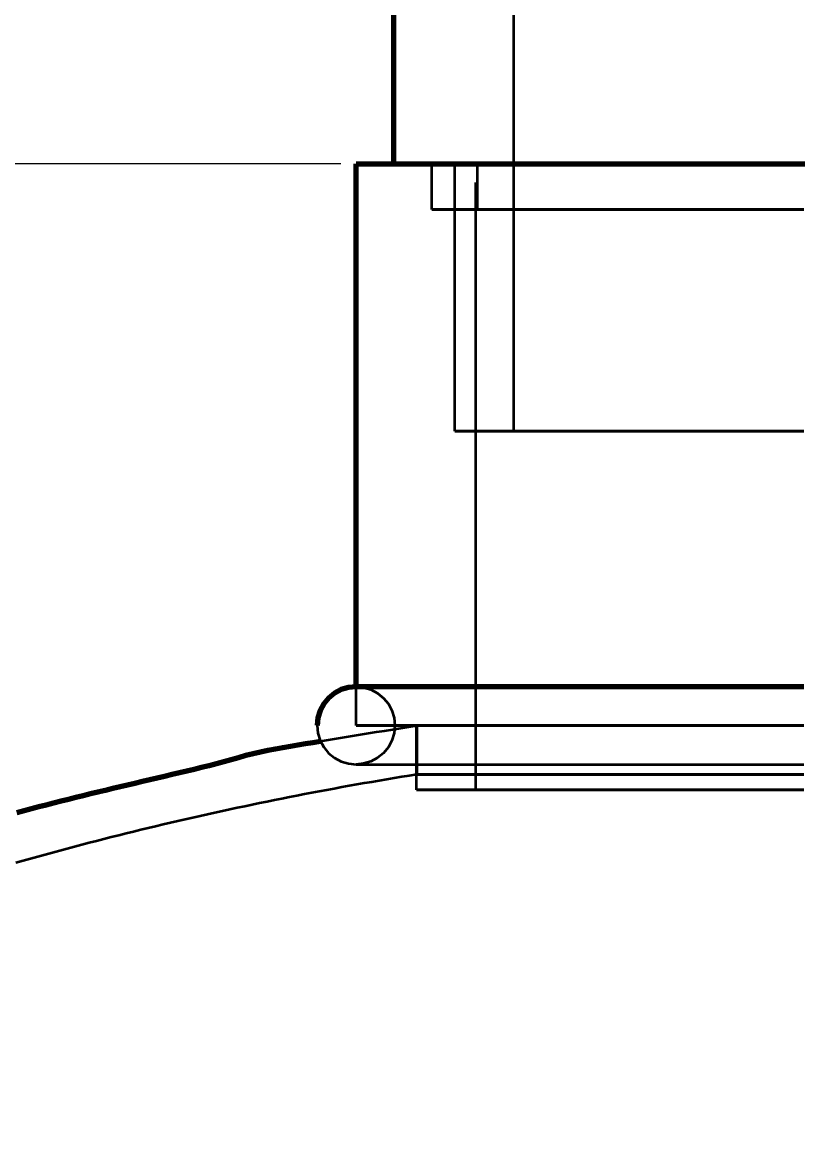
# Model space of a CAD drawing. Header units: millimetres. Extents: x 0 to 2382, y 0 to 420.
# Drawn here: x 156.4 to 161.54, y 298.5 to 305.82 of the extents above; entities that cross this region are included whole.
import ezdxf

# ---------------------------------------------------------------- set-up
doc = ezdxf.new("R2010")
doc.units = ezdxf.units.MM
doc.linetypes.add('IRAM-E-TRAZOS', pattern=[5, 4, -1])
for name, color, linetype, lineweight in [('01-VISIBLE', 7, 'CONTINUOUS', 70), ('02-OCULTA', 4, 'IRAM-E-TRAZOS', 35), ('04-COTA', 3, 'CONTINUOUS', 18)]:
    doc.layers.add(name, color=color, linetype=linetype, lineweight=lineweight)
doc.styles.add('ISO3098', font='isocpeur.ttf')
doc.dimstyles.new('FLAMA-IRAM', dxfattribs={"dimtxt": 3.5, "dimasz": 3.5, "dimexe": 2, "dimexo": 1.5, "dimgap": 1, "dimtad": 1, "dimdec": 1, "dimtxsty": 'ISO3098', "dimblk": 'IRAM_FLECHA', "dimblk1": 'IRAM_FLECHA', "dimblk2": 'IRAM_FLECHA', "dimcen": 2.5, "dimclrd": 256, "dimclre": 256, "dimclrt": 256, "dimazin": 3, "dimtfac": 1, "dimtmove": 0, "dimatfit": 3, "dimlwd": 18, "dimlwe": 18})

# ---------------------------------------------------------------- blocks, each defined once
blk = doc.blocks.new('IRAM_FLECHA')
blk.add_solid([(0, 0), (-1, 0.125), (-1, -0.125)])

msp = doc.modelspace()

# ---------------------------------------------------------------- linework, layer by layer
at = {"layer": '01-VISIBLE'}
for p, q in [((158.85, 304.8869), (158.85, 306.0869)), ((158.6, 301.4429), (158.6, 304.8869))]:
    msp.add_line(p, q, dxfattribs=at)
for points in [[(158.6, 304.8869), (158.6501, 304.8869), (158.7002, 304.8869), (158.7503, 304.8869), (158.8004, 304.8869), (158.8504, 304.8869), (158.9005, 304.8869), (158.9506, 304.8869), (159.0007, 304.8869), (159.0508, 304.8869), (159.1009, 304.8869), (159.151, 304.8869), (159.2011, 304.8869), (159.2511, 304.8869), (159.3012, 304.8869), (159.3513, 304.8869), (159.4014, 304.8869), (159.4515, 304.8869), (159.5016, 304.8869), (159.5517, 304.8869), (159.6018, 304.8869), (159.6518, 304.8869), (159.7019, 304.8869), (159.752, 304.8869), (159.8021, 304.8869), (159.8522, 304.8869), (159.9023, 304.8869), (159.9524, 304.8869), (160.0025, 304.8869), (160.0526, 304.8869), (160.1026, 304.8869), (160.1527, 304.8869), (160.2028, 304.8869), (160.2529, 304.8869), (160.303, 304.8869), (160.3531, 304.8869), (160.4032, 304.8869), (160.4533, 304.8869), (160.5033, 304.8869), (160.5534, 304.8869), (160.6035, 304.8869), (160.6536, 304.8869), (160.7037, 304.8869), (160.7538, 304.8869), (160.8039, 304.8869), (160.854, 304.8869), (160.904, 304.8869), (160.9541, 304.8869), (161.0042, 304.8869), (161.0543, 304.8869), (161.1044, 304.8869), (161.1545, 304.8869), (161.2046, 304.8869), (161.2547, 304.8869), (161.3048, 304.8869), (161.3548, 304.8869), (161.4049, 304.8869), (161.455, 304.8869), (161.5051, 304.8869), (161.5552, 304.8869)], [(158.6, 301.4429), (158.5501, 301.438), (158.502, 301.4234), (158.4578, 301.3998), (158.419, 301.3679), (158.3871, 301.3291), (158.3635, 301.2849), (158.3489, 301.2368), (158.344, 301.1869)], [(161.55, 301.4429), (161.5, 301.4429), (161.45, 301.4429), (161.4, 301.4429), (161.35, 301.4429), (161.3, 301.4429), (161.25, 301.4429), (161.2, 301.4429), (161.15, 301.4429), (161.1, 301.4429), (161.05, 301.4429), (161, 301.4429), (160.95, 301.4429), (160.9, 301.4429), (160.85, 301.4429), (160.8, 301.4429), (160.75, 301.4429), (160.7, 301.4429), (160.65, 301.4429), (160.6, 301.4429), (160.55, 301.4429), (160.5, 301.4429), (160.45, 301.4429), (160.4, 301.4429), (160.35, 301.4429), (160.3, 301.4429), (160.25, 301.4429), (160.2, 301.4429), (160.15, 301.4429), (160.1, 301.4429), (160.05, 301.4429), (160, 301.4429), (159.95, 301.4429), (159.9, 301.4429), (159.85, 301.4429), (159.8, 301.4429), (159.75, 301.4429), (159.7, 301.4429), (159.65, 301.4429), (159.6, 301.4429), (159.55, 301.4429), (159.5, 301.4429), (159.45, 301.4429), (159.4, 301.4429), (159.35, 301.4429), (159.3, 301.4429), (159.25, 301.4429), (159.2, 301.4429), (159.15, 301.4429), (159.1, 301.4429), (159.05, 301.4429), (159, 301.4429), (158.95, 301.4429), (158.9, 301.4429), (158.85, 301.4429), (158.8, 301.4429), (158.75, 301.4429), (158.7, 301.4429), (158.65, 301.4429), (158.6, 301.4429)], [(156.3659, 300.6142), (156.4143, 300.6272), (156.4628, 300.64), (156.5112, 300.6527), (156.5598, 300.6653), (156.6083, 300.6777), (156.6569, 300.69), (156.7055, 300.7022), (156.7542, 300.7143), (156.8029, 300.7263), (156.8515, 300.7381), (156.9003, 300.7499), (156.949, 300.7617), (156.9977, 300.7733), (157.0465, 300.7849), (157.0953, 300.7965), (157.1441, 300.808), (157.1928, 300.8196), (157.2416, 300.8311), (157.2904, 300.8426), (157.3392, 300.8541), (157.388, 300.8657), (157.4367, 300.8773), (157.4855, 300.889), (157.5342, 300.9005), (157.583, 300.9122), (157.6317, 300.9241), (157.6803, 300.9363), (157.7288, 300.9491), (157.777, 300.9626), (157.8251, 300.9769), (157.8732, 300.9908), (157.9218, 301.003), (157.9708, 301.0138), (158.0199, 301.0236), (158.0692, 301.0329), (158.1185, 301.0419), (158.1679, 301.0506), (158.2173, 301.0591), (158.2667, 301.0675), (158.3161, 301.0759), (158.3655, 301.0842)]]:
    msp.add_lwpolyline(points, dxfattribs=at)
at = {"layer": '02-OCULTA'}
for p, q in [((159.64, 304.8869), (159.64, 306.0869)), ((159.1, 304.5869), (159.1, 304.8869)), ((159.25, 303.1269), (159.25, 304.8869)), ((159.39, 300.7644), (159.39, 304.8869)), ((159.4, 304.5869), (159.4, 304.8869)), ((159.64, 303.1269), (159.64, 304.8869)), ((158.6, 301.1869), (158.6, 301.4429)), ((158.999, 300.7644), (158.999, 301.1869)), ((159, 301.1869), (159, 300.8644))]:
    msp.add_line(p, q, dxfattribs=at)
for points in [[(161.55, 304.8869), (161.5, 304.8869), (161.45, 304.8869), (161.4, 304.8869), (161.35, 304.8869), (161.3, 304.8869), (161.25, 304.8869), (161.2, 304.8869), (161.15, 304.8869), (161.1, 304.8869), (161.05, 304.8869), (161, 304.8869), (160.95, 304.8869), (160.9, 304.8869), (160.85, 304.8869), (160.8, 304.8869), (160.75, 304.8869), (160.7, 304.8869), (160.65, 304.8869), (160.6, 304.8869), (160.55, 304.8869), (160.5, 304.8869), (160.45, 304.8869), (160.4, 304.8869), (160.35, 304.8869), (160.3, 304.8869), (160.25, 304.8869), (160.2, 304.8869), (160.15, 304.8869), (160.1, 304.8869), (160.05, 304.8869), (160, 304.8869), (159.95, 304.8869), (159.9, 304.8869), (159.85, 304.8869), (159.8, 304.8869), (159.75, 304.8869), (159.7, 304.8869), (159.65, 304.8869), (159.6, 304.8869), (159.55, 304.8869), (159.5, 304.8869), (159.45, 304.8869), (159.4, 304.8869), (159.35, 304.8869), (159.3, 304.8869), (159.25, 304.8869), (159.2, 304.8869), (159.15, 304.8869), (159.1, 304.8869), (159.05, 304.8869), (159, 304.8869), (158.95, 304.8869), (158.9, 304.8869), (158.85, 304.8869), (158.8, 304.8869), (158.75, 304.8869), (158.7, 304.8869), (158.65, 304.8869), (158.6, 304.8869)], [(161.55, 304.8869), (161.5, 304.8869), (161.45, 304.8869), (161.4, 304.8869), (161.35, 304.8869), (161.3, 304.8869), (161.25, 304.8869), (161.2, 304.8869), (161.15, 304.8869), (161.1, 304.8869), (161.05, 304.8869), (161, 304.8869), (160.95, 304.8869), (160.9, 304.8869), (160.85, 304.8869), (160.8, 304.8869), (160.75, 304.8869), (160.7, 304.8869), (160.65, 304.8869), (160.6, 304.8869), (160.55, 304.8869), (160.5, 304.8869), (160.45, 304.8869), (160.4, 304.8869), (160.35, 304.8869), (160.3, 304.8869), (160.25, 304.8869), (160.2, 304.8869), (160.15, 304.8869), (160.1, 304.8869), (160.05, 304.8869), (160, 304.8869), (159.95, 304.8869), (159.9, 304.8869), (159.85, 304.8869), (159.8, 304.8869), (159.75, 304.8869), (159.7, 304.8869), (159.65, 304.8869), (159.6, 304.8869), (159.55, 304.8869), (159.5, 304.8869), (159.45, 304.8869), (159.4, 304.8869), (159.35, 304.8869), (159.3, 304.8869), (159.25, 304.8869), (159.2, 304.8869), (159.15, 304.8869), (159.1, 304.8869), (159.05, 304.8869), (159, 304.8869), (158.95, 304.8869), (158.9, 304.8869), (158.85, 304.8869)], [(158.85, 304.8869), (158.9, 304.8869), (158.95, 304.8869), (159, 304.8869), (159.05, 304.8869), (159.1, 304.8869), (159.15, 304.8869), (159.2, 304.8869), (159.25, 304.8869), (159.3, 304.8869), (159.35, 304.8869), (159.4, 304.8869), (159.45, 304.8869), (159.5, 304.8869), (159.55, 304.8869), (159.6, 304.8869), (159.65, 304.8869), (159.7, 304.8869), (159.75, 304.8869), (159.8, 304.8869), (159.85, 304.8869), (159.9, 304.8869), (159.95, 304.8869), (160, 304.8869), (160.05, 304.8869), (160.1, 304.8869), (160.15, 304.8869), (160.2, 304.8869), (160.25, 304.8869), (160.3, 304.8869), (160.35, 304.8869), (160.4, 304.8869), (160.45, 304.8869), (160.5, 304.8869), (160.55, 304.8869), (160.6, 304.8869), (160.65, 304.8869), (160.7, 304.8869), (160.75, 304.8869), (160.8, 304.8869), (160.85, 304.8869), (160.9, 304.8869), (160.95, 304.8869), (161, 304.8869), (161.05, 304.8869), (161.1, 304.8869), (161.15, 304.8869), (161.2, 304.8869), (161.25, 304.8869), (161.3, 304.8869), (161.35, 304.8869), (161.4, 304.8869), (161.45, 304.8869), (161.5, 304.8869), (161.55, 304.8869)], [(161.55, 304.8869), (161.5, 304.8869), (161.45, 304.8869), (161.4, 304.8869), (161.35, 304.8869), (161.3, 304.8869), (161.25, 304.8869), (161.2, 304.8869), (161.15, 304.8869), (161.1, 304.8869), (161.05, 304.8869), (161, 304.8869), (160.95, 304.8869), (160.9, 304.8869), (160.85, 304.8869), (160.8, 304.8869), (160.75, 304.8869), (160.7, 304.8869), (160.65, 304.8869), (160.6, 304.8869), (160.55, 304.8869), (160.5, 304.8869), (160.45, 304.8869), (160.4, 304.8869), (160.35, 304.8869), (160.3, 304.8869), (160.25, 304.8869), (160.2, 304.8869), (160.15, 304.8869), (160.1, 304.8869), (160.05, 304.8869), (160, 304.8869), (159.95, 304.8869), (159.9, 304.8869), (159.85, 304.8869), (159.8, 304.8869), (159.75, 304.8869), (159.7, 304.8869), (159.65, 304.8869), (159.6, 304.8869), (159.55, 304.8869), (159.5, 304.8869), (159.45, 304.8869), (159.4, 304.8869), (159.35, 304.8869), (159.3, 304.8869), (159.25, 304.8869), (159.2, 304.8869), (159.15, 304.8869), (159.1, 304.8869)], [(159.1, 304.8869), (159.15, 304.8869), (159.2, 304.8869), (159.25, 304.8869), (159.3, 304.8869), (159.35, 304.8869), (159.4, 304.8869), (159.45, 304.8869), (159.5, 304.8869), (159.55, 304.8869), (159.6, 304.8869), (159.65, 304.8869), (159.7, 304.8869), (159.75, 304.8869), (159.8, 304.8869), (159.85, 304.8869), (159.9, 304.8869), (159.95, 304.8869), (160, 304.8869), (160.05, 304.8869), (160.1, 304.8869), (160.15, 304.8869), (160.2, 304.8869), (160.25, 304.8869), (160.3, 304.8869), (160.35, 304.8869), (160.4, 304.8869), (160.45, 304.8869), (160.5, 304.8869), (160.55, 304.8869), (160.6, 304.8869), (160.65, 304.8869), (160.7, 304.8869), (160.75, 304.8869), (160.8, 304.8869), (160.85, 304.8869), (160.9, 304.8869), (160.95, 304.8869), (161, 304.8869), (161.05, 304.8869), (161.1, 304.8869), (161.15, 304.8869), (161.2, 304.8869), (161.25, 304.8869), (161.3, 304.8869), (161.35, 304.8869), (161.4, 304.8869), (161.45, 304.8869), (161.5, 304.8869), (161.55, 304.8869)], [(161.55, 304.8869), (161.5, 304.8869), (161.45, 304.8869), (161.4, 304.8869), (161.35, 304.8869), (161.3, 304.8869), (161.25, 304.8869), (161.2, 304.8869), (161.15, 304.8869), (161.1, 304.8869), (161.05, 304.8869), (161, 304.8869), (160.95, 304.8869), (160.9, 304.8869), (160.85, 304.8869), (160.8, 304.8869), (160.75, 304.8869), (160.7, 304.8869), (160.65, 304.8869), (160.6, 304.8869), (160.55, 304.8869), (160.5, 304.8869), (160.45, 304.8869), (160.4, 304.8869), (160.35, 304.8869), (160.3, 304.8869), (160.25, 304.8869), (160.2, 304.8869), (160.15, 304.8869), (160.1, 304.8869), (160.05, 304.8869), (160, 304.8869), (159.95, 304.8869), (159.9, 304.8869), (159.85, 304.8869), (159.8, 304.8869), (159.75, 304.8869), (159.7, 304.8869), (159.65, 304.8869), (159.6, 304.8869), (159.55, 304.8869), (159.5, 304.8869), (159.45, 304.8869), (159.4, 304.8869), (159.35, 304.8869), (159.3, 304.8869), (159.25, 304.8869)], [(159.25, 304.8869), (159.3, 304.8869), (159.35, 304.8869), (159.4, 304.8869), (159.45, 304.8869), (159.5, 304.8869), (159.55, 304.8869), (159.6, 304.8869), (159.65, 304.8869), (159.7, 304.8869), (159.75, 304.8869), (159.8, 304.8869), (159.85, 304.8869), (159.9, 304.8869), (159.95, 304.8869), (160, 304.8869), (160.05, 304.8869), (160.1, 304.8869), (160.15, 304.8869), (160.2, 304.8869), (160.25, 304.8869), (160.3, 304.8869), (160.35, 304.8869), (160.4, 304.8869), (160.45, 304.8869), (160.5, 304.8869), (160.55, 304.8869), (160.6, 304.8869), (160.65, 304.8869), (160.7, 304.8869), (160.75, 304.8869), (160.8, 304.8869), (160.85, 304.8869), (160.9, 304.8869), (160.95, 304.8869), (161, 304.8869), (161.05, 304.8869), (161.1, 304.8869), (161.15, 304.8869), (161.2, 304.8869), (161.25, 304.8869), (161.3, 304.8869), (161.35, 304.8869), (161.4, 304.8869), (161.45, 304.8869), (161.5, 304.8869), (161.55, 304.8869)], [(161.546, 304.8869), (161.4958, 304.8869), (161.4457, 304.8869), (161.3956, 304.8869), (161.3454, 304.8869), (161.2953, 304.8869), (161.2451, 304.8869), (161.195, 304.8869), (161.1449, 304.8869), (161.0947, 304.8869), (161.0446, 304.8869), (160.9944, 304.8869), (160.9443, 304.8869), (160.8942, 304.8869), (160.844, 304.8869), (160.7939, 304.8869), (160.7438, 304.8869), (160.6936, 304.8869), (160.6435, 304.8869), (160.5933, 304.8869), (160.5432, 304.8869), (160.4931, 304.8869), (160.4429, 304.8869), (160.3928, 304.8869), (160.3426, 304.8869), (160.2925, 304.8869), (160.2424, 304.8869), (160.1922, 304.8869), (160.1421, 304.8869), (160.0919, 304.8869), (160.0418, 304.8869), (159.9917, 304.8869), (159.9415, 304.8869), (159.8914, 304.8869), (159.8413, 304.8869), (159.7911, 304.8869), (159.741, 304.8869), (159.6908, 304.8869), (159.6407, 304.8869), (159.5906, 304.8869), (159.5404, 304.8869), (159.4903, 304.8869), (159.4401, 304.8869), (159.39, 304.8869)], [(159.39, 304.8869), (159.4401, 304.8869), (159.4903, 304.8869), (159.5404, 304.8869), (159.5906, 304.8869), (159.6407, 304.8869), (159.6908, 304.8869), (159.741, 304.8869), (159.7911, 304.8869), (159.8413, 304.8869), (159.8914, 304.8869), (159.9415, 304.8869), (159.9917, 304.8869), (160.0418, 304.8869), (160.0919, 304.8869), (160.1421, 304.8869), (160.1922, 304.8869), (160.2424, 304.8869), (160.2925, 304.8869), (160.3426, 304.8869), (160.3928, 304.8869), (160.4429, 304.8869), (160.4931, 304.8869), (160.5432, 304.8869), (160.5933, 304.8869), (160.6435, 304.8869), (160.6936, 304.8869), (160.7438, 304.8869), (160.7939, 304.8869), (160.844, 304.8869), (160.8942, 304.8869), (160.9443, 304.8869), (160.9944, 304.8869), (161.0446, 304.8869), (161.0947, 304.8869), (161.1449, 304.8869), (161.195, 304.8869), (161.2451, 304.8869), (161.2953, 304.8869), (161.3454, 304.8869), (161.3956, 304.8869), (161.4457, 304.8869), (161.4958, 304.8869), (161.546, 304.8869)], [(161.55, 304.8869), (161.5, 304.8869), (161.45, 304.8869), (161.4, 304.8869), (161.35, 304.8869), (161.3, 304.8869), (161.25, 304.8869), (161.2, 304.8869), (161.15, 304.8869), (161.1, 304.8869), (161.05, 304.8869), (161, 304.8869), (160.95, 304.8869), (160.9, 304.8869), (160.85, 304.8869), (160.8, 304.8869), (160.75, 304.8869), (160.7, 304.8869), (160.65, 304.8869), (160.6, 304.8869), (160.55, 304.8869), (160.5, 304.8869), (160.45, 304.8869), (160.4, 304.8869), (160.35, 304.8869), (160.3, 304.8869), (160.25, 304.8869), (160.2, 304.8869), (160.15, 304.8869), (160.1, 304.8869), (160.05, 304.8869), (160, 304.8869), (159.95, 304.8869), (159.9, 304.8869), (159.85, 304.8869), (159.8, 304.8869), (159.75, 304.8869), (159.7, 304.8869), (159.65, 304.8869), (159.6, 304.8869), (159.55, 304.8869), (159.5, 304.8869), (159.45, 304.8869), (159.4, 304.8869)], [(159.4, 304.8869), (159.45, 304.8869), (159.5, 304.8869), (159.55, 304.8869), (159.6, 304.8869), (159.65, 304.8869), (159.7, 304.8869), (159.75, 304.8869), (159.8, 304.8869), (159.85, 304.8869), (159.9, 304.8869), (159.95, 304.8869), (160, 304.8869), (160.05, 304.8869), (160.1, 304.8869), (160.15, 304.8869), (160.2, 304.8869), (160.25, 304.8869), (160.3, 304.8869), (160.35, 304.8869), (160.4, 304.8869), (160.45, 304.8869), (160.5, 304.8869), (160.55, 304.8869), (160.6, 304.8869), (160.65, 304.8869), (160.7, 304.8869), (160.75, 304.8869), (160.8, 304.8869), (160.85, 304.8869), (160.9, 304.8869), (160.95, 304.8869), (161, 304.8869), (161.05, 304.8869), (161.1, 304.8869), (161.15, 304.8869), (161.2, 304.8869), (161.25, 304.8869), (161.3, 304.8869), (161.35, 304.8869), (161.4, 304.8869), (161.45, 304.8869), (161.5, 304.8869), (161.55, 304.8869)], [(161.5457, 304.8869), (161.4955, 304.8869), (161.4454, 304.8869), (161.3952, 304.8869), (161.3451, 304.8869), (161.2949, 304.8869), (161.2448, 304.8869), (161.1946, 304.8869), (161.1445, 304.8869), (161.0943, 304.8869), (161.0442, 304.8869), (160.994, 304.8869), (160.9439, 304.8869), (160.8937, 304.8869), (160.8436, 304.8869), (160.7934, 304.8869), (160.7433, 304.8869), (160.6931, 304.8869), (160.643, 304.8869), (160.5928, 304.8869), (160.5427, 304.8869), (160.4925, 304.8869), (160.4424, 304.8869), (160.3922, 304.8869), (160.3421, 304.8869), (160.2919, 304.8869), (160.2418, 304.8869), (160.1916, 304.8869), (160.1415, 304.8869), (160.0913, 304.8869), (160.0412, 304.8869), (159.991, 304.8869), (159.9409, 304.8869), (159.8907, 304.8869), (159.8406, 304.8869), (159.7904, 304.8869), (159.7403, 304.8869), (159.6901, 304.8869), (159.64, 304.8869)], [(159.64, 304.8869), (159.6901, 304.8869), (159.7403, 304.8869), (159.7904, 304.8869), (159.8406, 304.8869), (159.8907, 304.8869), (159.9409, 304.8869), (159.991, 304.8869), (160.0412, 304.8869), (160.0913, 304.8869), (160.1415, 304.8869), (160.1916, 304.8869), (160.2418, 304.8869), (160.2919, 304.8869), (160.3421, 304.8869), (160.3922, 304.8869), (160.4424, 304.8869), (160.4925, 304.8869), (160.5427, 304.8869), (160.5928, 304.8869), (160.643, 304.8869), (160.6931, 304.8869), (160.7433, 304.8869), (160.7934, 304.8869), (160.8436, 304.8869), (160.8937, 304.8869), (160.9439, 304.8869), (160.994, 304.8869), (161.0442, 304.8869), (161.0943, 304.8869), (161.1445, 304.8869), (161.1946, 304.8869), (161.2448, 304.8869), (161.2949, 304.8869), (161.3451, 304.8869), (161.3952, 304.8869), (161.4454, 304.8869), (161.4955, 304.8869), (161.5457, 304.8869)], [(161.5457, 304.8869), (161.4955, 304.8869), (161.4454, 304.8869), (161.3952, 304.8869), (161.3451, 304.8869), (161.2949, 304.8869), (161.2448, 304.8869), (161.1946, 304.8869), (161.1445, 304.8869), (161.0943, 304.8869), (161.0442, 304.8869), (160.994, 304.8869), (160.9439, 304.8869), (160.8937, 304.8869), (160.8436, 304.8869), (160.7934, 304.8869), (160.7433, 304.8869), (160.6931, 304.8869), (160.643, 304.8869), (160.5928, 304.8869), (160.5427, 304.8869), (160.4925, 304.8869), (160.4424, 304.8869), (160.3922, 304.8869), (160.3421, 304.8869), (160.2919, 304.8869), (160.2418, 304.8869), (160.1916, 304.8869), (160.1415, 304.8869), (160.0913, 304.8869), (160.0412, 304.8869), (159.991, 304.8869), (159.9409, 304.8869), (159.8907, 304.8869), (159.8406, 304.8869), (159.7904, 304.8869), (159.7403, 304.8869), (159.6901, 304.8869), (159.64, 304.8869)], [(159.64, 304.8869), (159.6901, 304.8869), (159.7403, 304.8869), (159.7904, 304.8869), (159.8406, 304.8869), (159.8907, 304.8869), (159.9409, 304.8869), (159.991, 304.8869), (160.0412, 304.8869), (160.0913, 304.8869), (160.1415, 304.8869), (160.1916, 304.8869), (160.2418, 304.8869), (160.2919, 304.8869), (160.3421, 304.8869), (160.3922, 304.8869), (160.4424, 304.8869), (160.4925, 304.8869), (160.5427, 304.8869), (160.5928, 304.8869), (160.643, 304.8869), (160.6931, 304.8869), (160.7433, 304.8869), (160.7934, 304.8869), (160.8436, 304.8869), (160.8937, 304.8869), (160.9439, 304.8869), (160.994, 304.8869), (161.0442, 304.8869), (161.0943, 304.8869), (161.1445, 304.8869), (161.1946, 304.8869), (161.2448, 304.8869), (161.2949, 304.8869), (161.3451, 304.8869), (161.3952, 304.8869), (161.4454, 304.8869), (161.4955, 304.8869), (161.5457, 304.8869)], [(161.55, 304.5869), (161.5, 304.5869), (161.45, 304.5869), (161.4, 304.5869), (161.35, 304.5869), (161.3, 304.5869), (161.25, 304.5869), (161.2, 304.5869), (161.15, 304.5869), (161.1, 304.5869), (161.05, 304.5869), (161, 304.5869), (160.95, 304.5869), (160.9, 304.5869), (160.85, 304.5869), (160.8, 304.5869), (160.75, 304.5869), (160.7, 304.5869), (160.65, 304.5869), (160.6, 304.5869), (160.55, 304.5869), (160.5, 304.5869), (160.45, 304.5869), (160.4, 304.5869), (160.35, 304.5869), (160.3, 304.5869), (160.25, 304.5869), (160.2, 304.5869), (160.15, 304.5869), (160.1, 304.5869), (160.05, 304.5869), (160, 304.5869), (159.95, 304.5869), (159.9, 304.5869), (159.85, 304.5869), (159.8, 304.5869), (159.75, 304.5869), (159.7, 304.5869), (159.65, 304.5869), (159.6, 304.5869), (159.55, 304.5869), (159.5, 304.5869), (159.45, 304.5869), (159.4, 304.5869), (159.35, 304.5869), (159.3, 304.5869), (159.25, 304.5869), (159.2, 304.5869), (159.15, 304.5869), (159.1, 304.5869)], [(159.1, 304.5869), (159.15, 304.5869), (159.2, 304.5869), (159.25, 304.5869), (159.3, 304.5869), (159.35, 304.5869), (159.4, 304.5869), (159.45, 304.5869), (159.5, 304.5869), (159.55, 304.5869), (159.6, 304.5869), (159.65, 304.5869), (159.7, 304.5869), (159.75, 304.5869), (159.8, 304.5869), (159.85, 304.5869), (159.9, 304.5869), (159.95, 304.5869), (160, 304.5869), (160.05, 304.5869), (160.1, 304.5869), (160.15, 304.5869), (160.2, 304.5869), (160.25, 304.5869), (160.3, 304.5869), (160.35, 304.5869), (160.4, 304.5869), (160.45, 304.5869), (160.5, 304.5869), (160.55, 304.5869), (160.6, 304.5869), (160.65, 304.5869), (160.7, 304.5869), (160.75, 304.5869), (160.8, 304.5869), (160.85, 304.5869), (160.9, 304.5869), (160.95, 304.5869), (161, 304.5869), (161.05, 304.5869), (161.1, 304.5869), (161.15, 304.5869), (161.2, 304.5869), (161.25, 304.5869), (161.3, 304.5869), (161.35, 304.5869), (161.4, 304.5869), (161.45, 304.5869), (161.5, 304.5869), (161.55, 304.5869)], [(161.55, 304.5869), (161.5, 304.5869), (161.45, 304.5869), (161.4, 304.5869), (161.35, 304.5869), (161.3, 304.5869), (161.25, 304.5869), (161.2, 304.5869), (161.15, 304.5869), (161.1, 304.5869), (161.05, 304.5869), (161, 304.5869), (160.95, 304.5869), (160.9, 304.5869), (160.85, 304.5869), (160.8, 304.5869), (160.75, 304.5869), (160.7, 304.5869), (160.65, 304.5869), (160.6, 304.5869), (160.55, 304.5869), (160.5, 304.5869), (160.45, 304.5869), (160.4, 304.5869), (160.35, 304.5869), (160.3, 304.5869), (160.25, 304.5869), (160.2, 304.5869), (160.15, 304.5869), (160.1, 304.5869), (160.05, 304.5869), (160, 304.5869), (159.95, 304.5869), (159.9, 304.5869), (159.85, 304.5869), (159.8, 304.5869), (159.75, 304.5869), (159.7, 304.5869), (159.65, 304.5869), (159.6, 304.5869), (159.55, 304.5869), (159.5, 304.5869), (159.45, 304.5869), (159.4, 304.5869)], [(159.4, 304.5869), (159.45, 304.5869), (159.5, 304.5869), (159.55, 304.5869), (159.6, 304.5869), (159.65, 304.5869), (159.7, 304.5869), (159.75, 304.5869), (159.8, 304.5869), (159.85, 304.5869), (159.9, 304.5869), (159.95, 304.5869), (160, 304.5869), (160.05, 304.5869), (160.1, 304.5869), (160.15, 304.5869), (160.2, 304.5869), (160.25, 304.5869), (160.3, 304.5869), (160.35, 304.5869), (160.4, 304.5869), (160.45, 304.5869), (160.5, 304.5869), (160.55, 304.5869), (160.6, 304.5869), (160.65, 304.5869), (160.7, 304.5869), (160.75, 304.5869), (160.8, 304.5869), (160.85, 304.5869), (160.9, 304.5869), (160.95, 304.5869), (161, 304.5869), (161.05, 304.5869), (161.1, 304.5869), (161.15, 304.5869), (161.2, 304.5869), (161.25, 304.5869), (161.3, 304.5869), (161.35, 304.5869), (161.4, 304.5869), (161.45, 304.5869), (161.5, 304.5869), (161.55, 304.5869)], [(161.55, 303.1269), (161.5, 303.1269), (161.45, 303.1269), (161.4, 303.1269), (161.35, 303.1269), (161.3, 303.1269), (161.25, 303.1269), (161.2, 303.1269), (161.15, 303.1269), (161.1, 303.1269), (161.05, 303.1269), (161, 303.1269), (160.95, 303.1269), (160.9, 303.1269), (160.85, 303.1269), (160.8, 303.1269), (160.75, 303.1269), (160.7, 303.1269), (160.65, 303.1269), (160.6, 303.1269), (160.55, 303.1269), (160.5, 303.1269), (160.45, 303.1269), (160.4, 303.1269), (160.35, 303.1269), (160.3, 303.1269), (160.25, 303.1269), (160.2, 303.1269), (160.15, 303.1269), (160.1, 303.1269), (160.05, 303.1269), (160, 303.1269), (159.95, 303.1269), (159.9, 303.1269), (159.85, 303.1269), (159.8, 303.1269), (159.75, 303.1269), (159.7, 303.1269), (159.65, 303.1269), (159.6, 303.1269), (159.55, 303.1269), (159.5, 303.1269), (159.45, 303.1269), (159.4, 303.1269), (159.35, 303.1269), (159.3, 303.1269), (159.25, 303.1269)], [(159.25, 303.1269), (159.3, 303.1269), (159.35, 303.1269), (159.4, 303.1269), (159.45, 303.1269), (159.5, 303.1269), (159.55, 303.1269), (159.6, 303.1269), (159.65, 303.1269), (159.7, 303.1269), (159.75, 303.1269), (159.8, 303.1269), (159.85, 303.1269), (159.9, 303.1269), (159.95, 303.1269), (160, 303.1269), (160.05, 303.1269), (160.1, 303.1269), (160.15, 303.1269), (160.2, 303.1269), (160.25, 303.1269), (160.3, 303.1269), (160.35, 303.1269), (160.4, 303.1269), (160.45, 303.1269), (160.5, 303.1269), (160.55, 303.1269), (160.6, 303.1269), (160.65, 303.1269), (160.7, 303.1269), (160.75, 303.1269), (160.8, 303.1269), (160.85, 303.1269), (160.9, 303.1269), (160.95, 303.1269), (161, 303.1269), (161.05, 303.1269), (161.1, 303.1269), (161.15, 303.1269), (161.2, 303.1269), (161.25, 303.1269), (161.3, 303.1269), (161.35, 303.1269), (161.4, 303.1269), (161.45, 303.1269), (161.5, 303.1269), (161.55, 303.1269)], [(161.5457, 303.1269), (161.4955, 303.1269), (161.4454, 303.1269), (161.3952, 303.1269), (161.3451, 303.1269), (161.2949, 303.1269), (161.2448, 303.1269), (161.1946, 303.1269), (161.1445, 303.1269), (161.0943, 303.1269), (161.0442, 303.1269), (160.994, 303.1269), (160.9439, 303.1269), (160.8937, 303.1269), (160.8436, 303.1269), (160.7934, 303.1269), (160.7433, 303.1269), (160.6931, 303.1269), (160.643, 303.1269), (160.5928, 303.1269), (160.5427, 303.1269), (160.4925, 303.1269), (160.4424, 303.1269), (160.3922, 303.1269), (160.3421, 303.1269), (160.2919, 303.1269), (160.2418, 303.1269), (160.1916, 303.1269), (160.1415, 303.1269), (160.0913, 303.1269), (160.0412, 303.1269), (159.991, 303.1269), (159.9409, 303.1269), (159.8907, 303.1269), (159.8406, 303.1269), (159.7904, 303.1269), (159.7403, 303.1269), (159.6901, 303.1269), (159.64, 303.1269)], [(159.64, 303.1269), (159.6901, 303.1269), (159.7403, 303.1269), (159.7904, 303.1269), (159.8406, 303.1269), (159.8907, 303.1269), (159.9409, 303.1269), (159.991, 303.1269), (160.0412, 303.1269), (160.0913, 303.1269), (160.1415, 303.1269), (160.1916, 303.1269), (160.2418, 303.1269), (160.2919, 303.1269), (160.3421, 303.1269), (160.3922, 303.1269), (160.4424, 303.1269), (160.4925, 303.1269), (160.5427, 303.1269), (160.5928, 303.1269), (160.643, 303.1269), (160.6931, 303.1269), (160.7433, 303.1269), (160.7934, 303.1269), (160.8436, 303.1269), (160.8937, 303.1269), (160.9439, 303.1269), (160.994, 303.1269), (161.0442, 303.1269), (161.0943, 303.1269), (161.1445, 303.1269), (161.1946, 303.1269), (161.2448, 303.1269), (161.2949, 303.1269), (161.3451, 303.1269), (161.3952, 303.1269), (161.4454, 303.1269), (161.4955, 303.1269), (161.5457, 303.1269)], [(161.55, 301.4429), (161.5, 301.4429), (161.45, 301.4429), (161.4, 301.4429), (161.35, 301.4429), (161.3, 301.4429), (161.25, 301.4429), (161.2, 301.4429), (161.15, 301.4429), (161.1, 301.4429), (161.05, 301.4429), (161, 301.4429), (160.95, 301.4429), (160.9, 301.4429), (160.85, 301.4429), (160.8, 301.4429), (160.75, 301.4429), (160.7, 301.4429), (160.65, 301.4429), (160.6, 301.4429), (160.55, 301.4429), (160.5, 301.4429), (160.45, 301.4429), (160.4, 301.4429), (160.35, 301.4429), (160.3, 301.4429), (160.25, 301.4429), (160.2, 301.4429), (160.15, 301.4429), (160.1, 301.4429), (160.05, 301.4429), (160, 301.4429), (159.95, 301.4429), (159.9, 301.4429), (159.85, 301.4429), (159.8, 301.4429), (159.75, 301.4429), (159.7, 301.4429), (159.65, 301.4429), (159.6, 301.4429), (159.55, 301.4429), (159.5, 301.4429), (159.45, 301.4429), (159.4, 301.4429), (159.35, 301.4429), (159.3, 301.4429), (159.25, 301.4429), (159.2, 301.4429), (159.15, 301.4429), (159.1, 301.4429), (159.05, 301.4429), (159, 301.4429), (158.95, 301.4429), (158.9, 301.4429), (158.85, 301.4429), (158.8, 301.4429), (158.75, 301.4429), (158.7, 301.4429), (158.65, 301.4429), (158.6, 301.4429)], [(158.6, 301.4429), (158.6, 301.4429), (158.6, 301.4429), (158.6, 301.4429), (158.6, 301.4429), (158.6, 301.4429), (158.6, 301.4429)], [(158.6, 301.4429), (158.6499, 301.438), (158.698, 301.4234), (158.7422, 301.3998), (158.781, 301.3679), (158.8129, 301.3291), (158.8365, 301.2849), (158.8511, 301.2368), (158.856, 301.1869), (158.8511, 301.137), (158.8365, 301.0889), (158.8129, 301.0447), (158.781, 301.0059), (158.7422, 300.974), (158.698, 300.9504), (158.6499, 300.9358), (158.6, 300.9309)], [(158.344, 301.1869), (158.3489, 301.137), (158.3635, 301.0889), (158.3871, 301.0447), (158.419, 301.0059), (158.4578, 300.974), (158.502, 300.9504), (158.5501, 300.9358), (158.6, 300.9309)], [(158.3655, 301.0842), (158.4184, 301.0929), (158.4712, 301.1017), (158.5241, 301.1104), (158.5769, 301.119), (158.6298, 301.1276), (158.6827, 301.1362), (158.7355, 301.1446), (158.7884, 301.1531), (158.8413, 301.1615), (158.8942, 301.1699), (158.9471, 301.1783), (159, 301.1869)], [(161.55, 301.1869), (161.5, 301.1869), (161.45, 301.1869), (161.4, 301.1869), (161.35, 301.1869), (161.3, 301.1869), (161.25, 301.1869), (161.2, 301.1869), (161.15, 301.1869), (161.1, 301.1869), (161.05, 301.1869), (161, 301.1869), (160.95, 301.1869), (160.9, 301.1869), (160.85, 301.1869), (160.8, 301.1869), (160.75, 301.1869), (160.7, 301.1869), (160.65, 301.1869), (160.6, 301.1869), (160.55, 301.1869), (160.5, 301.1869), (160.45, 301.1869), (160.4, 301.1869), (160.35, 301.1869), (160.3, 301.1869), (160.25, 301.1869), (160.2, 301.1869), (160.15, 301.1869), (160.1, 301.1869), (160.05, 301.1869), (160, 301.1869), (159.95, 301.1869), (159.9, 301.1869), (159.85, 301.1869), (159.8, 301.1869), (159.75, 301.1869), (159.7, 301.1869), (159.65, 301.1869), (159.6, 301.1869), (159.55, 301.1869), (159.5, 301.1869), (159.45, 301.1869), (159.4, 301.1869), (159.35, 301.1869), (159.3, 301.1869), (159.25, 301.1869), (159.2, 301.1869), (159.15, 301.1869), (159.1, 301.1869), (159.05, 301.1869), (159, 301.1869), (158.95, 301.1869), (158.9, 301.1869), (158.85, 301.1869), (158.8, 301.1869), (158.75, 301.1869), (158.7, 301.1869), (158.65, 301.1869), (158.6, 301.1869)], [(158.6, 301.1869), (158.65, 301.1869), (158.7, 301.1869), (158.75, 301.1869), (158.8, 301.1869), (158.85, 301.1869), (158.9, 301.1869), (158.95, 301.1869), (159, 301.1869), (159.05, 301.1869), (159.1, 301.1869), (159.15, 301.1869), (159.2, 301.1869), (159.25, 301.1869), (159.3, 301.1869), (159.35, 301.1869), (159.4, 301.1869), (159.45, 301.1869), (159.5, 301.1869), (159.55, 301.1869), (159.6, 301.1869), (159.65, 301.1869), (159.7, 301.1869), (159.75, 301.1869), (159.8, 301.1869), (159.85, 301.1869), (159.9, 301.1869), (159.95, 301.1869), (160, 301.1869), (160.05, 301.1869), (160.1, 301.1869), (160.15, 301.1869), (160.2, 301.1869), (160.25, 301.1869), (160.3, 301.1869), (160.35, 301.1869), (160.4, 301.1869), (160.45, 301.1869), (160.5, 301.1869), (160.55, 301.1869), (160.6, 301.1869), (160.65, 301.1869), (160.7, 301.1869), (160.75, 301.1869), (160.8, 301.1869), (160.85, 301.1869), (160.9, 301.1869), (160.95, 301.1869), (161, 301.1869), (161.05, 301.1869), (161.1, 301.1869), (161.15, 301.1869), (161.2, 301.1869), (161.25, 301.1869), (161.3, 301.1869), (161.35, 301.1869), (161.4, 301.1869), (161.45, 301.1869), (161.5, 301.1869), (161.55, 301.1869)], [(161.5496, 301.1869), (161.4996, 301.1869), (161.4496, 301.1869), (161.3996, 301.1869), (161.3496, 301.1869), (161.2996, 301.1869), (161.2496, 301.1869), (161.1996, 301.1869), (161.1495, 301.1869), (161.0995, 301.1869), (161.0495, 301.1869), (160.9995, 301.1869), (160.9495, 301.1869), (160.8995, 301.1869), (160.8495, 301.1869), (160.7995, 301.1869), (160.7494, 301.1869), (160.6994, 301.1869), (160.6494, 301.1869), (160.5994, 301.1869), (160.5494, 301.1869), (160.4994, 301.1869), (160.4494, 301.1869), (160.3994, 301.1869), (160.3493, 301.1869), (160.2993, 301.1869), (160.2493, 301.1869), (160.1993, 301.1869), (160.1493, 301.1869), (160.0993, 301.1869), (160.0493, 301.1869), (159.9993, 301.1869), (159.9492, 301.1869), (159.8992, 301.1869), (159.8492, 301.1869), (159.7992, 301.1869), (159.7492, 301.1869), (159.6992, 301.1869), (159.6492, 301.1869), (159.5992, 301.1869), (159.5491, 301.1869), (159.4991, 301.1869), (159.4491, 301.1869), (159.3991, 301.1869), (159.3491, 301.1869), (159.2991, 301.1869), (159.2491, 301.1869), (159.1991, 301.1869), (159.149, 301.1869), (159.099, 301.1869), (159.049, 301.1869), (158.999, 301.1869)], [(158.999, 301.1869), (159.049, 301.1869), (159.099, 301.1869), (159.149, 301.1869), (159.1991, 301.1869), (159.2491, 301.1869), (159.2991, 301.1869), (159.3491, 301.1869), (159.3991, 301.1869), (159.4491, 301.1869), (159.4991, 301.1869), (159.5491, 301.1869), (159.5992, 301.1869), (159.6492, 301.1869), (159.6992, 301.1869), (159.7492, 301.1869), (159.7992, 301.1869), (159.8492, 301.1869), (159.8992, 301.1869), (159.9492, 301.1869), (159.9993, 301.1869), (160.0493, 301.1869), (160.0993, 301.1869), (160.1493, 301.1869), (160.1993, 301.1869), (160.2493, 301.1869), (160.2993, 301.1869), (160.3493, 301.1869), (160.3994, 301.1869), (160.4494, 301.1869), (160.4994, 301.1869), (160.5494, 301.1869), (160.5994, 301.1869), (160.6494, 301.1869), (160.6994, 301.1869), (160.7494, 301.1869), (160.7995, 301.1869), (160.8495, 301.1869), (160.8995, 301.1869), (160.9495, 301.1869), (160.9995, 301.1869), (161.0495, 301.1869), (161.0995, 301.1869), (161.1495, 301.1869), (161.1996, 301.1869), (161.2496, 301.1869), (161.2996, 301.1869), (161.3496, 301.1869), (161.3996, 301.1869), (161.4496, 301.1869), (161.4996, 301.1869), (161.5496, 301.1869)], [(161.55, 301.1869), (161.5, 301.1869), (161.45, 301.1869), (161.4, 301.1869), (161.35, 301.1869), (161.3, 301.1869), (161.25, 301.1869), (161.2, 301.1869), (161.15, 301.1869), (161.1, 301.1869), (161.05, 301.1869), (161, 301.1869), (160.95, 301.1869), (160.9, 301.1869), (160.85, 301.1869), (160.8, 301.1869), (160.75, 301.1869), (160.7, 301.1869), (160.65, 301.1869), (160.6, 301.1869), (160.55, 301.1869), (160.5, 301.1869), (160.45, 301.1869), (160.4, 301.1869), (160.35, 301.1869), (160.3, 301.1869), (160.25, 301.1869), (160.2, 301.1869), (160.15, 301.1869), (160.1, 301.1869), (160.05, 301.1869), (160, 301.1869), (159.95, 301.1869), (159.9, 301.1869), (159.85, 301.1869), (159.8, 301.1869), (159.75, 301.1869), (159.7, 301.1869), (159.65, 301.1869), (159.6, 301.1869), (159.55, 301.1869), (159.5, 301.1869), (159.45, 301.1869), (159.4, 301.1869), (159.35, 301.1869), (159.3, 301.1869), (159.25, 301.1869), (159.2, 301.1869), (159.15, 301.1869), (159.1, 301.1869), (159.05, 301.1869), (159, 301.1869)], [(159, 301.1869), (159.05, 301.1869), (159.1, 301.1869), (159.15, 301.1869), (159.2, 301.1869), (159.25, 301.1869), (159.3, 301.1869), (159.35, 301.1869), (159.4, 301.1869), (159.45, 301.1869), (159.5, 301.1869), (159.55, 301.1869), (159.6, 301.1869), (159.65, 301.1869), (159.7, 301.1869), (159.75, 301.1869), (159.8, 301.1869), (159.85, 301.1869), (159.9, 301.1869), (159.95, 301.1869), (160, 301.1869), (160.05, 301.1869), (160.1, 301.1869), (160.15, 301.1869), (160.2, 301.1869), (160.25, 301.1869), (160.3, 301.1869), (160.35, 301.1869), (160.4, 301.1869), (160.45, 301.1869), (160.5, 301.1869), (160.55, 301.1869), (160.6, 301.1869), (160.65, 301.1869), (160.7, 301.1869), (160.75, 301.1869), (160.8, 301.1869), (160.85, 301.1869), (160.9, 301.1869), (160.95, 301.1869), (161, 301.1869), (161.05, 301.1869), (161.1, 301.1869), (161.15, 301.1869), (161.2, 301.1869), (161.25, 301.1869), (161.3, 301.1869), (161.35, 301.1869), (161.4, 301.1869), (161.45, 301.1869), (161.5, 301.1869), (161.55, 301.1869)], [(158.6, 300.9309), (158.65, 300.9309), (158.7, 300.9309), (158.75, 300.9309), (158.8, 300.9309), (158.85, 300.9309), (158.9, 300.9309), (158.95, 300.9309), (159, 300.9309), (159.05, 300.9309), (159.1, 300.9309), (159.15, 300.9309), (159.2, 300.9309), (159.25, 300.9309), (159.3, 300.9309), (159.35, 300.9309), (159.4, 300.9309), (159.45, 300.9309), (159.5, 300.9309), (159.55, 300.9309), (159.6, 300.9309), (159.65, 300.9309), (159.7, 300.9309), (159.75, 300.9309), (159.8, 300.9309), (159.85, 300.9309), (159.9, 300.9309), (159.95, 300.9309), (160, 300.9309), (160.05, 300.9309), (160.1, 300.9309), (160.15, 300.9309), (160.2, 300.9309), (160.25, 300.9309), (160.3, 300.9309), (160.35, 300.9309), (160.4, 300.9309), (160.45, 300.9309), (160.5, 300.9309), (160.55, 300.9309), (160.6, 300.9309), (160.65, 300.9309), (160.7, 300.9309), (160.75, 300.9309), (160.8, 300.9309), (160.85, 300.9309), (160.9, 300.9309), (160.95, 300.9309), (161, 300.9309), (161.05, 300.9309), (161.1, 300.9309), (161.15, 300.9309), (161.2, 300.9309), (161.25, 300.9309), (161.3, 300.9309), (161.35, 300.9309), (161.4, 300.9309), (161.45, 300.9309), (161.5, 300.9309), (161.55, 300.9309)], [(158.6, 300.9309), (158.65, 300.9309), (158.7, 300.9309), (158.75, 300.9309), (158.8, 300.9309), (158.85, 300.9309), (158.9, 300.9309), (158.95, 300.9309), (159, 300.9309), (159.05, 300.9309), (159.1, 300.9309), (159.15, 300.9309), (159.2, 300.9309), (159.25, 300.9309), (159.3, 300.9309), (159.35, 300.9309), (159.4, 300.9309), (159.45, 300.9309), (159.5, 300.9309), (159.55, 300.9309), (159.6, 300.9309), (159.65, 300.9309), (159.7, 300.9309), (159.75, 300.9309), (159.8, 300.9309), (159.85, 300.9309), (159.9, 300.9309), (159.95, 300.9309), (160, 300.9309), (160.05, 300.9309), (160.1, 300.9309), (160.15, 300.9309), (160.2, 300.9309), (160.25, 300.9309), (160.3, 300.9309), (160.35, 300.9309), (160.4, 300.9309), (160.45, 300.9309), (160.5, 300.9309), (160.55, 300.9309), (160.6, 300.9309), (160.65, 300.9309), (160.7, 300.9309), (160.75, 300.9309), (160.8, 300.9309), (160.85, 300.9309), (160.9, 300.9309), (160.95, 300.9309), (161, 300.9309), (161.05, 300.9309), (161.1, 300.9309), (161.15, 300.9309), (161.2, 300.9309), (161.25, 300.9309), (161.3, 300.9309), (161.35, 300.9309), (161.4, 300.9309), (161.45, 300.9309), (161.5, 300.9309), (161.55, 300.9309)], [(159, 300.8644), (158.9505, 300.8564), (158.9011, 300.8483), (158.8516, 300.8401), (158.8022, 300.8318), (158.7528, 300.8234), (158.7034, 300.8149), (158.654, 300.8063), (158.6047, 300.7976), (158.5554, 300.7888), (158.5061, 300.7799), (158.4568, 300.7709), (158.4075, 300.7618), (158.3582, 300.7525), (158.309, 300.7432), (158.2598, 300.7338), (158.2106, 300.7242), (158.1614, 300.7146), (158.1123, 300.7048), (158.0631, 300.6949), (158.014, 300.685), (157.9649, 300.6749), (157.9159, 300.6647), (157.8668, 300.6544), (157.8178, 300.6441), (157.7688, 300.6336), (157.7198, 300.6229), (157.6709, 300.6122), (157.6219, 300.6014), (157.573, 300.5905), (157.5241, 300.5795), (157.4753, 300.5683), (157.4264, 300.5571), (157.3776, 300.5457), (157.3288, 300.5342), (157.2801, 300.5227), (157.2314, 300.511), (157.1827, 300.4992), (157.134, 300.4873), (157.0853, 300.4753), (157.0367, 300.4632), (156.9881, 300.451), (156.9395, 300.4386), (156.891, 300.4262), (156.8425, 300.4136), (156.794, 300.401), (156.7455, 300.3882), (156.6971, 300.3753), (156.6487, 300.3623), (156.6003, 300.3492), (156.552, 300.336), (156.5037, 300.3227), (156.4554, 300.3092), (156.4072, 300.2957), (156.3589, 300.282)], [(161.55, 300.8644), (161.5, 300.8644), (161.45, 300.8644), (161.4, 300.8644), (161.35, 300.8644), (161.3, 300.8644), (161.25, 300.8644), (161.2, 300.8644), (161.15, 300.8644), (161.1, 300.8644), (161.05, 300.8644), (161, 300.8644), (160.95, 300.8644), (160.9, 300.8644), (160.85, 300.8644), (160.8, 300.8644), (160.75, 300.8644), (160.7, 300.8644), (160.65, 300.8644), (160.6, 300.8644), (160.55, 300.8644), (160.5, 300.8644), (160.45, 300.8644), (160.4, 300.8644), (160.35, 300.8644), (160.3, 300.8644), (160.25, 300.8644), (160.2, 300.8644), (160.15, 300.8644), (160.1, 300.8644), (160.05, 300.8644), (160, 300.8644), (159.95, 300.8644), (159.9, 300.8644), (159.85, 300.8644), (159.8, 300.8644), (159.75, 300.8644), (159.7, 300.8644), (159.65, 300.8644), (159.6, 300.8644), (159.55, 300.8644), (159.5, 300.8644), (159.45, 300.8644), (159.4, 300.8644), (159.35, 300.8644), (159.3, 300.8644), (159.25, 300.8644), (159.2, 300.8644), (159.15, 300.8644), (159.1, 300.8644), (159.05, 300.8644), (159, 300.8644)], [(159, 300.8644), (159.05, 300.8644), (159.1, 300.8644), (159.15, 300.8644), (159.2, 300.8644), (159.25, 300.8644), (159.3, 300.8644), (159.35, 300.8644), (159.4, 300.8644), (159.45, 300.8644), (159.5, 300.8644), (159.55, 300.8644), (159.6, 300.8644), (159.65, 300.8644), (159.7, 300.8644), (159.75, 300.8644), (159.8, 300.8644), (159.85, 300.8644), (159.9, 300.8644), (159.95, 300.8644), (160, 300.8644), (160.05, 300.8644), (160.1, 300.8644), (160.15, 300.8644), (160.2, 300.8644), (160.25, 300.8644), (160.3, 300.8644), (160.35, 300.8644), (160.4, 300.8644), (160.45, 300.8644), (160.5, 300.8644), (160.55, 300.8644), (160.6, 300.8644), (160.65, 300.8644), (160.7, 300.8644), (160.75, 300.8644), (160.8, 300.8644), (160.85, 300.8644), (160.9, 300.8644), (160.95, 300.8644), (161, 300.8644), (161.05, 300.8644), (161.1, 300.8644), (161.15, 300.8644), (161.2, 300.8644), (161.25, 300.8644), (161.3, 300.8644), (161.35, 300.8644), (161.4, 300.8644), (161.45, 300.8644), (161.5, 300.8644), (161.55, 300.8644)], [(161.5496, 300.7644), (161.4996, 300.7644), (161.4496, 300.7644), (161.3996, 300.7644), (161.3496, 300.7644), (161.2996, 300.7644), (161.2496, 300.7644), (161.1996, 300.7644), (161.1495, 300.7644), (161.0995, 300.7644), (161.0495, 300.7644), (160.9995, 300.7644), (160.9495, 300.7644), (160.8995, 300.7644), (160.8495, 300.7644), (160.7995, 300.7644), (160.7494, 300.7644), (160.6994, 300.7644), (160.6494, 300.7644), (160.5994, 300.7644), (160.5494, 300.7644), (160.4994, 300.7644), (160.4494, 300.7644), (160.3994, 300.7644), (160.3493, 300.7644), (160.2993, 300.7644), (160.2493, 300.7644), (160.1993, 300.7644), (160.1493, 300.7644), (160.0993, 300.7644), (160.0493, 300.7644), (159.9993, 300.7644), (159.9492, 300.7644), (159.8992, 300.7644), (159.8492, 300.7644), (159.7992, 300.7644), (159.7492, 300.7644), (159.6992, 300.7644), (159.6492, 300.7644), (159.5992, 300.7644), (159.5491, 300.7644), (159.4991, 300.7644), (159.4491, 300.7644), (159.3991, 300.7644), (159.3491, 300.7644), (159.2991, 300.7644), (159.2491, 300.7644), (159.1991, 300.7644), (159.149, 300.7644), (159.099, 300.7644), (159.049, 300.7644), (158.999, 300.7644)], [(158.999, 300.7644), (159.049, 300.7644), (159.099, 300.7644), (159.149, 300.7644), (159.1991, 300.7644), (159.2491, 300.7644), (159.2991, 300.7644), (159.3491, 300.7644), (159.3991, 300.7644), (159.4491, 300.7644), (159.4991, 300.7644), (159.5491, 300.7644), (159.5992, 300.7644), (159.6492, 300.7644), (159.6992, 300.7644), (159.7492, 300.7644), (159.7992, 300.7644), (159.8492, 300.7644), (159.8992, 300.7644), (159.9492, 300.7644), (159.9993, 300.7644), (160.0493, 300.7644), (160.0993, 300.7644), (160.1493, 300.7644), (160.1993, 300.7644), (160.2493, 300.7644), (160.2993, 300.7644), (160.3493, 300.7644), (160.3994, 300.7644), (160.4494, 300.7644), (160.4994, 300.7644), (160.5494, 300.7644), (160.5994, 300.7644), (160.6494, 300.7644), (160.6994, 300.7644), (160.7494, 300.7644), (160.7995, 300.7644), (160.8495, 300.7644), (160.8995, 300.7644), (160.9495, 300.7644), (160.9995, 300.7644), (161.0495, 300.7644), (161.0995, 300.7644), (161.1495, 300.7644), (161.1996, 300.7644), (161.2496, 300.7644), (161.2996, 300.7644), (161.3496, 300.7644), (161.3996, 300.7644), (161.4496, 300.7644), (161.4996, 300.7644), (161.5496, 300.7644)], [(161.546, 300.7644), (161.4958, 300.7644), (161.4457, 300.7644), (161.3956, 300.7644), (161.3454, 300.7644), (161.2953, 300.7644), (161.2451, 300.7644), (161.195, 300.7644), (161.1449, 300.7644), (161.0947, 300.7644), (161.0446, 300.7644), (160.9944, 300.7644), (160.9443, 300.7644), (160.8942, 300.7644), (160.844, 300.7644), (160.7939, 300.7644), (160.7438, 300.7644), (160.6936, 300.7644), (160.6435, 300.7644), (160.5933, 300.7644), (160.5432, 300.7644), (160.4931, 300.7644), (160.4429, 300.7644), (160.3928, 300.7644), (160.3426, 300.7644), (160.2925, 300.7644), (160.2424, 300.7644), (160.1922, 300.7644), (160.1421, 300.7644), (160.0919, 300.7644), (160.0418, 300.7644), (159.9917, 300.7644), (159.9415, 300.7644), (159.8914, 300.7644), (159.8413, 300.7644), (159.7911, 300.7644), (159.741, 300.7644), (159.6908, 300.7644), (159.6407, 300.7644), (159.5906, 300.7644), (159.5404, 300.7644), (159.4903, 300.7644), (159.4401, 300.7644), (159.39, 300.7644)], [(159.39, 300.7644), (159.4401, 300.7644), (159.4903, 300.7644), (159.5404, 300.7644), (159.5906, 300.7644), (159.6407, 300.7644), (159.6908, 300.7644), (159.741, 300.7644), (159.7911, 300.7644), (159.8413, 300.7644), (159.8914, 300.7644), (159.9415, 300.7644), (159.9917, 300.7644), (160.0418, 300.7644), (160.0919, 300.7644), (160.1421, 300.7644), (160.1922, 300.7644), (160.2424, 300.7644), (160.2925, 300.7644), (160.3426, 300.7644), (160.3928, 300.7644), (160.4429, 300.7644), (160.4931, 300.7644), (160.5432, 300.7644), (160.5933, 300.7644), (160.6435, 300.7644), (160.6936, 300.7644), (160.7438, 300.7644), (160.7939, 300.7644), (160.844, 300.7644), (160.8942, 300.7644), (160.9443, 300.7644), (160.9944, 300.7644), (161.0446, 300.7644), (161.0947, 300.7644), (161.1449, 300.7644), (161.195, 300.7644), (161.2451, 300.7644), (161.2953, 300.7644), (161.3454, 300.7644), (161.3956, 300.7644), (161.4457, 300.7644), (161.4958, 300.7644), (161.546, 300.7644)]]:
    msp.add_lwpolyline(points, dxfattribs=at)

# ---------------------------------------------------------------- dimensions: what is measured, and where the dimension line sits
at = {"layer": '04-COTA'}
msp.add_linear_dim(base=(126, 213.5), p1=(147, 213.5), p2=(160, 304.8869), angle=90, dimstyle='FLAMA-IRAM', override={"dimlfac": 10}, dxfattribs=at).render()

doc.saveas('drawing.dxf')
